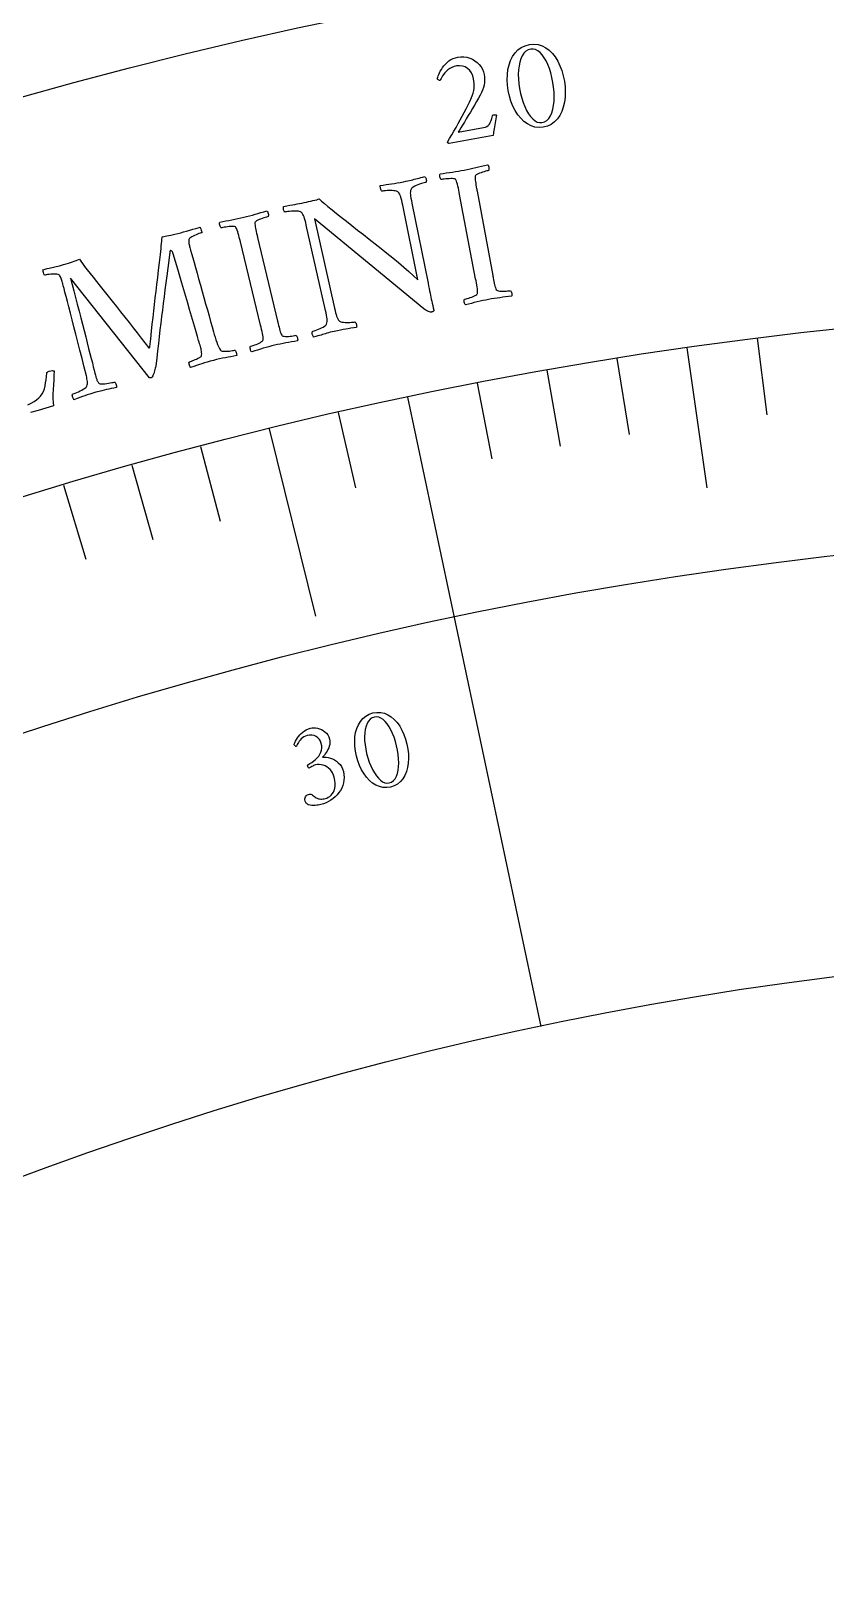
# Model space of a CAD drawing. Header units: millimetres. Extents: x -60 to 60, y -60 to 76.
# Drawn here: x -14.09 to -5.2, y 33.36 to 50.77 of the extents above; entities that cross this region are included whole.
import ezdxf

# ---------------------------------------------------------------- set-up
doc = ezdxf.new("R2010")
doc.units = ezdxf.units.MM
for name, color, linetype in [('ENGRAVE', 7, 'Continuous'), ('ENGRAVE_FINE', 8, 'Continuous'), ('TEXT', 5, 'Continuous')]:
    doc.layers.add(name, color=color, linetype=linetype)

msp = doc.modelspace()

# ---------------------------------------------------------------- linework, layer by layer
at = {"layer": 'ENGRAVE'}
for points in [[(-6.7529, 47.2196), (-6.5286, 45.6515)], [(-9.8807, 46.6654), (-8.3893, 39.6216)], [(-11.4297, 46.3104), (-10.9121, 44.2133)]]:
    msp.add_lwpolyline(points, dxfattribs=at)
for radius in [58.8, 58.8, 57.225, 54.3, 54.3, 51.99, 47.7, 47.7, 45.18, 40.5, 40.5]:
    msp.add_circle((0, 0), radius, dxfattribs=at)
at = {"layer": 'ENGRAVE_FINE'}
for points in [[(-5.9659, 47.3255), (-5.8578, 46.4682)], [(-7.538, 47.1006), (-7.4015, 46.2475)], [(-8.3212, 46.9686), (-8.1705, 46.1178)], [(-9.1022, 46.8235), (-8.9373, 45.9754)], [(-10.6566, 46.4944), (-10.4636, 45.6522)], [(-12.1997, 46.1135), (-11.9787, 45.2783)], [(-12.9664, 45.9038), (-12.7316, 45.0724)], [(-13.7297, 45.6813), (-13.481, 44.8539)]]:
    msp.add_lwpolyline(points, dxfattribs=at)
at = {"layer": 'TEXT'}
for points in [[(-8.5169, 50.6142), (-8.4669, 50.6185), (-8.4195, 50.6142), (-8.3749, 50.6013), (-8.333, 50.5798), (-8.2942, 50.551), (-8.2588, 50.5163), (-8.2269, 50.4756), (-8.1985, 50.4289), (-8.1739, 50.3777), (-8.1534, 50.3232), (-8.1371, 50.2655), (-8.1249, 50.2046), (-8.1173, 50.1429), (-8.1147, 50.083), (-8.117, 50.0248), (-8.1244, 49.9684), (-8.1367, 49.915), (-8.1539, 49.8662), (-8.176, 49.8218), (-8.203, 49.7818), (-8.2351, 49.7478), (-8.2721, 49.7211), (-8.3142, 49.7018), (-8.3613, 49.6898), (-8.4086, 49.6859), (-8.4539, 49.6905), (-8.4974, 49.7037), (-8.5389, 49.7253), (-8.5779, 49.7542), (-8.6137, 49.7888), (-8.6463, 49.8293), (-8.6757, 49.8756), (-8.7015, 49.9265), (-8.723, 49.9806), (-8.7402, 50.0381), (-8.7533, 50.0988), (-8.7617, 50.1604), (-8.765, 50.2203), (-8.7632, 50.2785), (-8.7564, 50.335), (-8.7444, 50.3885), (-8.7272, 50.4375), (-8.7048, 50.482), (-8.6772, 50.5219), (-8.6445, 50.556), (-8.6069, 50.5827), (-8.5643, 50.6021), (-8.5169, 50.6142)], [(-8.5006, 50.5625), (-8.5294, 50.5541), (-8.5549, 50.5392), (-8.5771, 50.5177), (-8.596, 50.4897), (-8.6116, 50.4563), (-8.6238, 50.4186), (-8.6327, 50.3767), (-8.6382, 50.3305), (-8.6404, 50.2812), (-8.6392, 50.2298), (-8.6346, 50.1763), (-8.6265, 50.1208), (-8.6156, 50.0664), (-8.6022, 50.0148), (-8.5863, 49.966), (-8.5678, 49.92), (-8.5474, 49.8779), (-8.5257, 49.8408), (-8.5027, 49.8088), (-8.4785, 49.7818), (-8.4534, 49.7609), (-8.428, 49.7473), (-8.4022, 49.7409), (-8.3761, 49.7417), (-8.3459, 49.7504), (-8.3196, 49.7659), (-8.2972, 49.788), (-8.2788, 49.8169), (-8.264, 49.8512), (-8.2527, 49.8899), (-8.2448, 49.933), (-8.2403, 49.9804), (-8.239, 50.0307), (-8.2407, 50.0826), (-8.2454, 50.1361), (-8.2531, 50.1912), (-8.2636, 50.2462), (-8.2765, 50.2978), (-8.2918, 50.3461), (-8.3095, 50.3911), (-8.3292, 50.432), (-8.3504, 50.4678), (-8.373, 50.4987), (-8.3972, 50.5246), (-8.4223, 50.5446), (-8.4479, 50.5575), (-8.474, 50.5635), (-8.5006, 50.5625)], [(-8.8837, 49.8246), (-8.8878, 49.8051), (-8.892, 49.7843), (-8.8961, 49.7624), (-8.9001, 49.7392), (-8.9041, 49.7158), (-8.9078, 49.6933), (-8.9113, 49.6717), (-8.9145, 49.651), (-8.9174, 49.6324), (-8.9197, 49.6172), (-8.9215, 49.6052), (-8.9228, 49.5966), (-9.4154, 49.5054), (-9.418, 49.5067), (-9.4207, 49.5084), (-9.4236, 49.5105), (-9.4267, 49.5131), (-9.4295, 49.5158), (-9.4317, 49.5184), (-9.4331, 49.5208), (-9.4339, 49.5231), (-9.4103, 49.5629), (-9.3864, 49.6034), (-9.3623, 49.6448), (-9.3379, 49.6869), (-9.3137, 49.7292), (-9.2901, 49.7713), (-9.2672, 49.813), (-9.245, 49.8543), (-9.2239, 49.8946), (-9.2045, 49.933), (-9.1868, 49.9696), (-9.1709, 50.0044), (-9.1565, 50.0393), (-9.1457, 50.0715), (-9.1385, 50.1009), (-9.1348, 50.1276), (-9.1338, 50.1531), (-9.1344, 50.1788), (-9.1367, 50.2048), (-9.1407, 50.2311), (-9.1499, 50.2658), (-9.1643, 50.2965), (-9.1837, 50.3232), (-9.2083, 50.346), (-9.2364, 50.3634), (-9.2664, 50.374), (-9.2984, 50.3778), (-9.3323, 50.3747), (-9.3599, 50.368), (-9.3852, 50.3584), (-9.408, 50.3461), (-9.4283, 50.331), (-9.4464, 50.3145), (-9.4623, 50.2978), (-9.4761, 50.2808), (-9.4877, 50.2638), (-9.4973, 50.2477), (-9.505, 50.234), (-9.5108, 50.2224), (-9.5148, 50.2131), (-9.5194, 50.2129), (-9.5243, 50.2138), (-9.5295, 50.2159), (-9.5351, 50.2192), (-9.5401, 50.2228), (-9.5439, 50.226), (-9.5463, 50.2288), (-9.5473, 50.2312), (-9.5456, 50.2396), (-9.5424, 50.2506), (-9.5377, 50.2642), (-9.5314, 50.2805), (-9.5235, 50.2985), (-9.5137, 50.3173), (-9.502, 50.3367), (-9.4884, 50.3569), (-9.473, 50.377), (-9.456, 50.396), (-9.4374, 50.414), (-9.4171, 50.4309), (-9.395, 50.446), (-9.371, 50.4583), (-9.345, 50.4678), (-9.317, 50.4745), (-9.2825, 50.4787), (-9.2488, 50.4782), (-9.2159, 50.4731), (-9.1837, 50.4633), (-9.1533, 50.4498), (-9.1254, 50.4332), (-9.1, 50.4136), (-9.0772, 50.391), (-9.0577, 50.366), (-9.0421, 50.3394), (-9.0306, 50.3111), (-9.0231, 50.2811), (-9.019, 50.2505), (-9.0179, 50.2203), (-9.0197, 50.1906), (-9.0244, 50.1613), (-9.0317, 50.1324), (-9.0411, 50.1041), (-9.0528, 50.0764), (-9.0666, 50.0492), (-9.0866, 50.0132), (-9.1078, 49.976), (-9.1301, 49.9375), (-9.1536, 49.8977), (-9.1773, 49.8579), (-9.2004, 49.8194), (-9.2228, 49.7821), (-9.2446, 49.746), (-9.2649, 49.7124), (-9.283, 49.6822), (-9.2989, 49.6556), (-9.3126, 49.6325), (-9.0292, 49.6848), (-9.0093, 49.6902), (-8.9919, 49.6986), (-8.977, 49.7101), (-8.9647, 49.7245), (-8.9542, 49.7423), (-8.9447, 49.7635), (-8.9364, 49.7883), (-8.9291, 49.8165), (-8.9277, 49.8207), (-8.9248, 49.8241), (-8.9204, 49.8266), (-8.9146, 49.8282), (-8.912, 49.8285), (-8.9086, 49.8285), (-8.9044, 49.8283), (-8.8994, 49.8279), (-8.8943, 49.8272), (-8.8901, 49.8265), (-8.8865, 49.8256), (-8.8837, 49.8246)], [(-9.2462, 49.2091), (-9.2129, 49.2156), (-9.1801, 49.2224), (-9.1479, 49.2295), (-9.1161, 49.2369), (-9.0843, 49.2445), (-9.0516, 49.252), (-9.0183, 49.2595), (-8.9841, 49.267), (-8.9792, 49.2624), (-8.9752, 49.2558), (-8.9722, 49.2473), (-8.9702, 49.2368), (-8.9693, 49.2261), (-8.9693, 49.2171), (-8.9704, 49.2095), (-8.9725, 49.2036), (-8.9809, 49.2018), (-8.992, 49.1991), (-9.006, 49.1955), (-9.0228, 49.1909), (-9.0406, 49.1856), (-9.0578, 49.1801), (-9.0744, 49.1742), (-9.0902, 49.1679), (-9.104, 49.1614), (-9.1141, 49.1547), (-9.1205, 49.1478), (-9.1234, 49.1407), (-9.1242, 49.128), (-9.124, 49.1136), (-9.1228, 49.0978), (-9.1205, 49.0803), (-9.1176, 49.0617), (-9.1144, 49.0422), (-9.1108, 49.022), (-9.107, 49.0009), (-9.1063, 48.9975), (-9.1057, 48.9941), (-9.1051, 48.9907), (-9.1044, 48.9873), (-9.1038, 48.9839), (-9.1032, 48.9805), (-9.1025, 48.9771), (-9.1019, 48.9737), (-8.9264, 48.0294), (-8.9258, 48.026), (-8.9252, 48.0226), (-8.9245, 48.0192), (-8.9239, 48.0158), (-8.9233, 48.0124), (-8.9226, 48.009), (-8.922, 48.0056), (-8.9214, 48.0022), (-8.9174, 47.9812), (-8.9135, 47.9612), (-8.9096, 47.9423), (-8.9057, 47.9243), (-8.9017, 47.9077), (-8.8972, 47.8928), (-8.8924, 47.8796), (-8.8871, 47.868), (-8.8822, 47.8632), (-8.8739, 47.8594), (-8.8623, 47.8564), (-8.8474, 47.8543), (-8.8306, 47.8531), (-8.8134, 47.8527), (-8.7957, 47.8531), (-8.7776, 47.8543), (-8.7608, 47.8558), (-8.7468, 47.8573), (-8.7357, 47.8587), (-8.7275, 47.8599), (-8.7235, 47.8551), (-8.7199, 47.8484), (-8.7167, 47.84), (-8.7139, 47.8296), (-8.712, 47.8192), (-8.7118, 47.8101), (-8.7131, 47.8026), (-8.716, 47.7965), (-8.7497, 47.7926), (-8.7827, 47.7887), (-8.815, 47.7847), (-8.8465, 47.7807), (-8.8779, 47.7764), (-8.9096, 47.7716), (-8.9416, 47.7663), (-8.974, 47.7604), (-9.0055, 47.7543), (-9.0372, 47.7476), (-9.0691, 47.7405), (-9.1012, 47.7328), (-9.1335, 47.7248), (-9.1661, 47.7166), (-9.1989, 47.7082), (-9.232, 47.6995), (-9.2368, 47.7041), (-9.2408, 47.7107), (-9.2438, 47.7192), (-9.2459, 47.7296), (-9.247, 47.7403), (-9.2471, 47.7494), (-9.2462, 47.7569), (-9.2442, 47.7628), (-9.2361, 47.7646), (-9.2253, 47.7674), (-9.2118, 47.7711), (-9.1955, 47.7757), (-9.1781, 47.7812), (-9.1613, 47.7873), (-9.1451, 47.794), (-9.1294, 47.8013), (-9.1159, 47.8087), (-9.1062, 47.8157), (-9.1004, 47.8222), (-9.0984, 47.8283), (-9.0972, 47.8436), (-9.0973, 47.8608), (-9.0988, 47.8797), (-9.1017, 47.9004), (-9.1053, 47.9224), (-9.1093, 47.9452), (-9.1136, 47.9689), (-9.1182, 47.9934), (-9.2974, 48.9369), (-9.3022, 48.9615), (-9.3069, 48.9853), (-9.3117, 49.0083), (-9.3164, 49.0306), (-9.3215, 49.0514), (-9.3272, 49.0699), (-9.3335, 49.0861), (-9.3403, 49.0999), (-9.3447, 49.1057), (-9.3527, 49.1099), (-9.3645, 49.1125), (-9.38, 49.1135), (-9.3975, 49.1134), (-9.4155, 49.1128), (-9.4337, 49.1118), (-9.4523, 49.1102), (-9.4696, 49.1084), (-9.484, 49.1067), (-9.4953, 49.1052), (-9.5037, 49.1038), (-9.5079, 49.1085), (-9.5116, 49.1151), (-9.515, 49.1236), (-9.5179, 49.1338), (-9.5199, 49.1443), (-9.5202, 49.1533), (-9.5189, 49.1609), (-9.516, 49.1671), (-9.4813, 49.1725), (-9.4468, 49.1778), (-9.4125, 49.1828), (-9.3786, 49.1876), (-9.3449, 49.1925), (-9.3116, 49.1977), (-9.2787, 49.2032), (-9.2462, 49.2091)], [(-11.0377, 48.8456), (-11.0125, 48.8513), (-10.9877, 48.8569), (-10.9632, 48.8624), (-10.9389, 48.8678), (-10.9164, 48.873), (-10.8972, 48.8777), (-10.8811, 48.8821), (-10.8683, 48.8859), (-10.8421, 48.8618), (-10.8096, 48.8335), (-10.7709, 48.8009), (-10.7258, 48.7641), (-10.6757, 48.7239), (-10.6219, 48.6811), (-10.5642, 48.6357), (-10.5028, 48.5876), (-10.4391, 48.5378), (-10.3745, 48.4871), (-10.3088, 48.4355), (-10.2423, 48.3831), (-10.1758, 48.3303), (-10.1104, 48.2776), (-10.046, 48.2251), (-9.9828, 48.1727), (-9.9221, 48.1215), (-9.8655, 48.0726), (-9.8129, 48.0258), (-9.7645, 47.9812), (-9.9345, 48.8163), (-9.9403, 48.8441), (-9.9457, 48.8687), (-9.9508, 48.8901), (-9.9556, 48.9084), (-9.9611, 48.9244), (-9.9685, 48.9392), (-9.9777, 48.9528), (-9.9887, 48.9651), (-9.995, 48.9696), (-10.0047, 48.9733), (-10.0179, 48.9761), (-10.0345, 48.9781), (-10.053, 48.9793), (-10.0717, 48.9798), (-10.0908, 48.9797), (-10.1102, 48.9789), (-10.1285, 48.9777), (-10.1442, 48.9763), (-10.1573, 48.9747), (-10.1678, 48.9729), (-10.173, 48.9784), (-10.1773, 48.9854), (-10.1805, 48.9939), (-10.1826, 49.0039), (-10.184, 49.014), (-10.185, 49.0226), (-10.1855, 49.0296), (-10.1855, 49.0351), (-10.1523, 49.0407), (-10.1202, 49.046), (-10.089, 49.0509), (-10.0587, 49.0554), (-10.0281, 49.0601), (-9.9957, 49.0656), (-9.9615, 49.0719), (-9.9255, 49.079), (-9.9002, 49.0842), (-9.8774, 49.089), (-9.8571, 49.0934), (-9.8392, 49.0975), (-9.8225, 49.1015), (-9.8055, 49.1058), (-9.7882, 49.1101), (-9.7707, 49.1147), (-9.7521, 49.1196), (-9.7316, 49.1248), (-9.7093, 49.1304), (-9.685, 49.1364), (-9.6819, 49.1317), (-9.6788, 49.1259), (-9.6757, 49.1189), (-9.6728, 49.1106), (-9.6705, 49.1017), (-9.6698, 49.0925), (-9.6704, 49.0829), (-9.6726, 49.0731), (-9.6811, 49.0712), (-9.6928, 49.068), (-9.7077, 49.0635), (-9.7258, 49.0579), (-9.7453, 49.0513), (-9.7641, 49.0441), (-9.7824, 49.0363), (-9.8001, 49.0278), (-9.8157, 49.0192), (-9.8278, 49.0108), (-9.8364, 49.0027), (-9.8414, 48.9949), (-9.846, 48.9806), (-9.8487, 48.9658), (-9.8495, 48.9505), (-9.8485, 48.9348), (-9.8459, 48.9168), (-9.8422, 48.8949), (-9.8375, 48.8691), (-9.8317, 48.8395), (-9.6512, 47.9431), (-9.6451, 47.9124), (-9.6393, 47.8838), (-9.6339, 47.8571), (-9.629, 47.8324), (-9.6242, 47.8089), (-9.6193, 47.7859), (-9.6144, 47.7633), (-9.6094, 47.7412), (-9.6042, 47.7184), (-9.5984, 47.6938), (-9.5922, 47.6674), (-9.5854, 47.6391), (-9.5862, 47.6347), (-9.5884, 47.6309), (-9.5918, 47.6277), (-9.5965, 47.6251), (-9.6015, 47.6231), (-9.6057, 47.6215), (-9.6091, 47.6204), (-9.6117, 47.6197), (-9.6171, 47.6194), (-9.6243, 47.6201), (-9.6334, 47.622), (-9.6442, 47.6249), (-9.6564, 47.6295), (-9.6695, 47.6362), (-9.6835, 47.6451), (-9.6984, 47.6562), (-10.9216, 48.6616), (-10.6977, 47.6638), (-10.6913, 47.6363), (-10.6852, 47.612), (-10.6794, 47.5911), (-10.6739, 47.5736), (-10.6679, 47.5582), (-10.6605, 47.5438), (-10.6517, 47.5305), (-10.6415, 47.5183), (-10.6353, 47.5138), (-10.626, 47.5102), (-10.6134, 47.5075), (-10.5977, 47.5056), (-10.5802, 47.5045), (-10.5622, 47.5038), (-10.5437, 47.5037), (-10.5248, 47.5042), (-10.5069, 47.505), (-10.4915, 47.5062), (-10.4788, 47.5077), (-10.4686, 47.5095), (-10.4633, 47.5042), (-10.4589, 47.4975), (-10.4554, 47.4894), (-10.4527, 47.48), (-10.4509, 47.4703), (-10.4499, 47.4617), (-10.4497, 47.4541), (-10.4502, 47.4475), (-10.4825, 47.4427), (-10.5136, 47.4379), (-10.5435, 47.4333), (-10.5723, 47.4287), (-10.6015, 47.4237), (-10.6325, 47.4179), (-10.6654, 47.4112), (-10.7001, 47.4036), (-10.7237, 47.3981), (-10.7453, 47.3928), (-10.7651, 47.3875), (-10.7831, 47.3824), (-10.7999, 47.3774), (-10.8165, 47.3724), (-10.8328, 47.3675), (-10.8488, 47.3627), (-10.8659, 47.3576), (-10.8853, 47.3519), (-10.9071, 47.3457), (-10.9312, 47.339), (-10.9345, 47.3436), (-10.9377, 47.3493), (-10.9409, 47.3563), (-10.9441, 47.3644), (-10.9466, 47.3733), (-10.9477, 47.3825), (-10.9474, 47.392), (-10.9457, 47.4018), (-10.9376, 47.4041), (-10.9266, 47.4077), (-10.9126, 47.4128), (-10.8958, 47.4192), (-10.8776, 47.4267), (-10.8597, 47.4346), (-10.8421, 47.4431), (-10.8247, 47.4521), (-10.8094, 47.4611), (-10.798, 47.4697), (-10.7904, 47.4778), (-10.7866, 47.4855), (-10.7825, 47.4998), (-10.78, 47.5145), (-10.7792, 47.5295), (-10.7801, 47.5449), (-10.7826, 47.5624), (-10.7863, 47.5839), (-10.7914, 47.6094), (-10.7979, 47.6388), (-11.0138, 48.5913), (-11.0207, 48.6207), (-11.0271, 48.6461), (-11.0331, 48.6675), (-11.0386, 48.6848), (-11.0446, 48.6996), (-11.0519, 48.7131), (-11.0607, 48.7254), (-11.0708, 48.7366), (-11.0776, 48.7419), (-11.0883, 48.7459), (-11.1027, 48.7486), (-11.1208, 48.75), (-11.1409, 48.7503), (-11.1609, 48.75), (-11.1809, 48.7489), (-11.2009, 48.747), (-11.2192, 48.7449), (-11.2343, 48.7429), (-11.2461, 48.741), (-11.2546, 48.7394), (-11.2605, 48.7474), (-11.265, 48.7559), (-11.2681, 48.7646), (-11.2698, 48.7737), (-11.2704, 48.7824), (-11.2705, 48.79), (-11.2701, 48.7966), (-11.2691, 48.8022), (-11.2317, 48.8096), (-11.198, 48.8159), (-11.168, 48.8212), (-11.1417, 48.8255), (-11.1168, 48.8297), (-11.0912, 48.8344), (-11.0648, 48.8397), (-11.0377, 48.8456)], [(-11.7143, 48.6807), (-11.6814, 48.6888), (-11.649, 48.6972), (-11.6171, 48.7059), (-11.5858, 48.715), (-11.5544, 48.7241), (-11.5221, 48.7333), (-11.4892, 48.7425), (-11.4555, 48.7517), (-11.4503, 48.7473), (-11.446, 48.7409), (-11.4426, 48.7325), (-11.4401, 48.7222), (-11.4386, 48.7116), (-11.4382, 48.7025), (-11.4389, 48.695), (-11.4407, 48.6889), (-11.449, 48.6867), (-11.46, 48.6835), (-11.4737, 48.6791), (-11.4902, 48.6737), (-11.5078, 48.6675), (-11.5247, 48.6611), (-11.5409, 48.6544), (-11.5564, 48.6474), (-11.5698, 48.6402), (-11.5796, 48.633), (-11.5857, 48.6258), (-11.5882, 48.6185), (-11.5884, 48.6057), (-11.5875, 48.5914), (-11.5855, 48.5756), (-11.5823, 48.5583), (-11.5784, 48.5399), (-11.5742, 48.5206), (-11.5696, 48.5005), (-11.5647, 48.4797), (-11.5639, 48.4763), (-11.5631, 48.4729), (-11.5623, 48.4696), (-11.5615, 48.4662), (-11.5607, 48.4629), (-11.5599, 48.4595), (-11.5591, 48.4561), (-11.5583, 48.4528), (-11.3355, 47.5185), (-11.3347, 47.5152), (-11.3339, 47.5118), (-11.3331, 47.5085), (-11.3323, 47.5051), (-11.3315, 47.5017), (-11.3307, 47.4984), (-11.3299, 47.495), (-11.3291, 47.4917), (-11.324, 47.4709), (-11.3191, 47.4511), (-11.3143, 47.4324), (-11.3095, 47.4146), (-11.3046, 47.3983), (-11.2995, 47.3836), (-11.2939, 47.3706), (-11.2881, 47.3594), (-11.2829, 47.3548), (-11.2744, 47.3514), (-11.2627, 47.349), (-11.2477, 47.3477), (-11.2309, 47.3473), (-11.2136, 47.3478), (-11.196, 47.349), (-11.178, 47.3511), (-11.1613, 47.3535), (-11.1474, 47.3557), (-11.1364, 47.3576), (-11.1283, 47.3593), (-11.124, 47.3547), (-11.1201, 47.3482), (-11.1165, 47.3399), (-11.1131, 47.3297), (-11.1108, 47.3194), (-11.11, 47.3104), (-11.111, 47.3027), (-11.1135, 47.2965), (-11.147, 47.2909), (-11.1798, 47.2853), (-11.2118, 47.2798), (-11.2431, 47.2742), (-11.2742, 47.2683), (-11.3057, 47.2619), (-11.3374, 47.255), (-11.3694, 47.2475), (-11.4006, 47.2398), (-11.4319, 47.2315), (-11.4634, 47.2228), (-11.4951, 47.2135), (-11.527, 47.2039), (-11.5591, 47.1941), (-11.5914, 47.184), (-11.624, 47.1737), (-11.6291, 47.178), (-11.6334, 47.1844), (-11.6369, 47.1927), (-11.6395, 47.2031), (-11.6411, 47.2136), (-11.6417, 47.2227), (-11.6411, 47.2302), (-11.6394, 47.2363), (-11.6314, 47.2385), (-11.6208, 47.2418), (-11.6074, 47.2462), (-11.5914, 47.2516), (-11.5744, 47.258), (-11.5579, 47.2649), (-11.542, 47.2724), (-11.5267, 47.2805), (-11.5136, 47.2886), (-11.5043, 47.296), (-11.4988, 47.3029), (-11.4971, 47.309), (-11.4967, 47.3244), (-11.4977, 47.3415), (-11.5001, 47.3603), (-11.504, 47.3809), (-11.5088, 47.4027), (-11.5139, 47.4253), (-11.5194, 47.4487), (-11.5252, 47.4729), (-11.7517, 48.4062), (-11.7577, 48.4305), (-11.7636, 48.454), (-11.7696, 48.4768), (-11.7754, 48.4988), (-11.7815, 48.5193), (-11.7881, 48.5375), (-11.7952, 48.5534), (-11.8028, 48.5668), (-11.8074, 48.5724), (-11.8157, 48.5762), (-11.8276, 48.5782), (-11.8431, 48.5784), (-11.8606, 48.5774), (-11.8785, 48.576), (-11.8967, 48.574), (-11.9152, 48.5714), (-11.9324, 48.5688), (-11.9466, 48.5664), (-11.9579, 48.5643), (-11.9662, 48.5624), (-11.9706, 48.567), (-11.9747, 48.5734), (-11.9784, 48.5817), (-11.9819, 48.5918), (-11.9844, 48.6021), (-11.9852, 48.6111), (-11.9842, 48.6188), (-11.9816, 48.625), (-11.9472, 48.6323), (-11.913, 48.6392), (-11.8791, 48.646), (-11.8454, 48.6525), (-11.8121, 48.659), (-11.7791, 48.6659), (-11.7465, 48.6731), (-11.7143, 48.6807)], [(-13.7301, 48.151), (-13.7027, 48.159), (-13.6771, 48.1669), (-13.6534, 48.1748), (-13.6314, 48.1826), (-13.6108, 48.1901), (-13.591, 48.1973), (-13.572, 48.2041), (-13.5537, 48.2105), (-13.5387, 48.1888), (-13.5191, 48.1622), (-13.4949, 48.1306), (-13.4661, 48.0939), (-13.4337, 48.053), (-13.3984, 48.0085), (-13.3604, 47.9605), (-13.3197, 47.9088), (-13.2768, 47.8546), (-13.2326, 47.7988), (-13.1869, 47.7415), (-13.1398, 47.6826), (-13.0922, 47.6229), (-13.045, 47.5632), (-12.9982, 47.5036), (-12.9518, 47.444), (-12.9065, 47.3854), (-12.863, 47.3288), (-12.8214, 47.2743), (-12.7815, 47.2217), (-12.7796, 47.2202), (-12.7773, 47.2193), (-12.7746, 47.2191), (-12.7715, 47.2197), (-12.7686, 47.2211), (-12.7665, 47.2234), (-12.7653, 47.2267), (-12.765, 47.231), (-12.7553, 47.3197), (-12.746, 47.404), (-12.7373, 47.4838), (-12.729, 47.5591), (-12.721, 47.6322), (-12.7126, 47.7053), (-12.7041, 47.7785), (-12.6954, 47.8517), (-12.6863, 47.9268), (-12.6768, 48.0058), (-12.6669, 48.0886), (-12.6565, 48.1752), (-12.6531, 48.2041), (-12.6496, 48.2342), (-12.6461, 48.2654), (-12.6427, 48.2979), (-12.6394, 48.3298), (-12.6364, 48.3596), (-12.6337, 48.3873), (-12.6314, 48.4127), (-12.6295, 48.434), (-12.6282, 48.4493), (-12.6274, 48.4584), (-12.6271, 48.4614), (-12.5753, 48.4718), (-12.5284, 48.4817), (-12.4867, 48.4911), (-12.45, 48.5001), (-12.4195, 48.5081), (-12.3872, 48.5168), (-12.3531, 48.5262), (-12.3172, 48.5364), (-12.2825, 48.5464), (-12.2519, 48.5553), (-12.2254, 48.5631), (-12.2031, 48.5699), (-12.201, 48.5665), (-12.1982, 48.5599), (-12.1945, 48.5503), (-12.1901, 48.5376), (-12.1859, 48.5251), (-12.183, 48.5162), (-12.1812, 48.5109), (-12.1806, 48.5091), (-12.1897, 48.5065), (-12.2011, 48.5028), (-12.2148, 48.4978), (-12.2307, 48.4917), (-12.2475, 48.4848), (-12.2638, 48.4774), (-12.2794, 48.4696), (-12.2945, 48.4613), (-12.3077, 48.4531), (-12.3177, 48.4453), (-12.3245, 48.4381), (-12.3281, 48.4314), (-12.3291, 48.4223), (-12.3292, 48.4121), (-12.3285, 48.401), (-12.327, 48.3889), (-12.3249, 48.3767), (-12.3227, 48.3651), (-12.3204, 48.3541), (-12.3179, 48.3437), (-12.3087, 48.3125), (-12.2977, 48.274), (-12.2848, 48.2282), (-12.2701, 48.1752), (-12.254, 48.1169), (-12.2368, 48.0551), (-12.2186, 47.9898), (-12.1994, 47.9211), (-12.1797, 47.8509), (-12.1602, 47.7811), (-12.1407, 47.7117), (-12.1214, 47.6427), (-12.1027, 47.5759), (-12.0851, 47.5129), (-12.0686, 47.4538), (-12.0533, 47.3986), (-12.0443, 47.3681), (-12.0351, 47.3385), (-12.0259, 47.3098), (-12.0166, 47.282), (-12.0069, 47.2559), (-11.9963, 47.2325), (-11.985, 47.2116), (-11.9728, 47.1933), (-11.966, 47.1872), (-11.956, 47.183), (-11.943, 47.1806), (-11.927, 47.1799), (-11.9094, 47.1805), (-11.8917, 47.1817), (-11.8741, 47.1835), (-11.8565, 47.1858), (-11.8406, 47.1883), (-11.8279, 47.1903), (-11.8185, 47.192), (-11.8125, 47.1933), (-11.8066, 47.1861), (-11.8018, 47.1779), (-11.7981, 47.1686), (-11.7955, 47.1584), (-11.7937, 47.1487), (-11.7926, 47.141), (-11.7922, 47.1354), (-11.7924, 47.1319), (-11.8248, 47.126), (-11.8568, 47.1201), (-11.8883, 47.1142), (-11.9194, 47.1082), (-11.9509, 47.1018), (-11.9834, 47.0946), (-12.0171, 47.0867), (-12.0519, 47.078), (-12.0882, 47.0685), (-12.1219, 47.0592), (-12.153, 47.05), (-12.1815, 47.0411), (-12.2099, 47.0319), (-12.2408, 47.0219), (-12.2741, 47.011), (-12.3098, 46.9994), (-12.3118, 47.0024), (-12.3144, 47.0077), (-12.3175, 47.0152), (-12.3213, 47.0249), (-12.3246, 47.0354), (-12.3265, 47.045), (-12.3271, 47.0538), (-12.3262, 47.0617), (-12.3186, 47.0639), (-12.3093, 47.0671), (-12.2981, 47.0711), (-12.285, 47.0761), (-12.2711, 47.0816), (-12.2573, 47.0875), (-12.2435, 47.0936), (-12.2298, 47.1), (-12.2172, 47.1063), (-12.2065, 47.1123), (-12.1977, 47.1179), (-12.191, 47.1231), (-12.1871, 47.1293), (-12.1849, 47.1384), (-12.1842, 47.1503), (-12.1853, 47.165), (-12.1872, 47.1806), (-12.1894, 47.1949), (-12.1919, 47.2079), (-12.1946, 47.2197), (-12.1982, 47.2328), (-12.2025, 47.2477), (-12.2075, 47.2643), (-12.2133, 47.2827), (-12.2191, 47.301), (-12.2241, 47.3177), (-12.2284, 47.3325), (-12.2319, 47.3457), (-12.2544, 47.4235), (-12.2765, 47.4998), (-12.2982, 47.5745), (-12.3195, 47.6478), (-12.3407, 47.7206), (-12.3622, 47.7943), (-12.3839, 47.8689), (-12.4058, 47.9442), (-12.4283, 48.0214), (-12.4519, 48.1015), (-12.4765, 48.1844), (-12.5022, 48.2702), (-12.5036, 48.2742), (-12.5058, 48.2794), (-12.509, 48.2858), (-12.5131, 48.2935), (-12.5178, 48.3006), (-12.5228, 48.3053), (-12.5281, 48.3075), (-12.5336, 48.3073), (-12.5358, 48.3057), (-12.5377, 48.302), (-12.5394, 48.2964), (-12.5409, 48.2887), (-12.5529, 48.198), (-12.5644, 48.1106), (-12.5752, 48.0267), (-12.5855, 47.9462), (-12.5954, 47.868), (-12.6052, 47.7913), (-12.6147, 47.7159), (-12.6241, 47.6418), (-12.6334, 47.5682), (-12.6426, 47.4939), (-12.6517, 47.4191), (-12.6607, 47.3437), (-12.6697, 47.2665), (-12.6789, 47.1865), (-12.6883, 47.1035), (-12.6979, 47.0177), (-12.6993, 47.0114), (-12.7014, 47.0024), (-12.7044, 46.9909), (-12.7081, 46.9768), (-12.7124, 46.9615), (-12.7168, 46.9467), (-12.7216, 46.9322), (-12.7265, 46.9181), (-12.7318, 46.9055), (-12.7373, 46.8957), (-12.7432, 46.8887), (-12.7494, 46.8844), (-12.7518, 46.883), (-12.7553, 46.8822), (-12.7598, 46.882), (-12.7654, 46.8825), (-12.7667, 46.8831), (-12.768, 46.8835), (-12.7693, 46.8836), (-12.7704, 46.8835), (-13.653, 48.0005), (-13.634, 47.9287), (-13.6149, 47.8557), (-13.5957, 47.7815), (-13.5766, 47.7062), (-13.5575, 47.6308), (-13.5385, 47.5565), (-13.5198, 47.4835), (-13.5012, 47.4115), (-13.4831, 47.3419), (-13.4661, 47.2757), (-13.45, 47.213), (-13.4349, 47.1538), (-13.4211, 47.0991), (-13.4086, 47.0499), (-13.3976, 47.0063), (-13.3881, 46.9684), (-13.3802, 46.9371), (-13.3743, 46.9139), (-13.3704, 46.8986), (-13.3685, 46.8913), (-13.3661, 46.8834), (-13.3633, 46.8751), (-13.3601, 46.8665), (-13.3565, 46.8576), (-13.3527, 46.8489), (-13.3488, 46.8409), (-13.3448, 46.8338), (-13.3408, 46.8274), (-13.3334, 46.8215), (-13.3222, 46.8177), (-13.3074, 46.8158), (-13.2887, 46.8158), (-13.2683, 46.8172), (-13.2478, 46.8193), (-13.2275, 46.8222), (-13.2072, 46.8257), (-13.1889, 46.8293), (-13.1746, 46.8322), (-13.1642, 46.8345), (-13.1578, 46.836), (-13.1526, 46.8317), (-13.1482, 46.825), (-13.1446, 46.816), (-13.1419, 46.8046), (-13.1399, 46.7934), (-13.1386, 46.7846), (-13.1381, 46.7783), (-13.1382, 46.7746), (-13.1696, 46.7681), (-13.1987, 46.762), (-13.2256, 46.7564), (-13.2502, 46.7513), (-13.2752, 46.7458), (-13.3031, 46.739), (-13.3339, 46.7309), (-13.3676, 46.7215), (-13.4033, 46.711), (-13.4359, 46.701), (-13.4654, 46.6914), (-13.4917, 46.6822), (-13.5179, 46.6728), (-13.5471, 46.6623), (-13.5793, 46.6507), (-13.6144, 46.6382), (-13.6165, 46.6412), (-13.6192, 46.6464), (-13.6225, 46.6538), (-13.6265, 46.6634), (-13.6302, 46.6738), (-13.6324, 46.6833), (-13.6331, 46.6921), (-13.6325, 46.7001), (-13.6244, 46.7027), (-13.6133, 46.7069), (-13.5993, 46.7125), (-13.5822, 46.7195), (-13.5638, 46.7276), (-13.5457, 46.7361), (-13.5278, 46.7452), (-13.5103, 46.7548), (-13.4948, 46.7643), (-13.4829, 46.7734), (-13.4749, 46.7821), (-13.4705, 46.7902), (-13.4668, 46.8035), (-13.4645, 46.8168), (-13.4637, 46.8301), (-13.4644, 46.8435), (-13.4662, 46.8574), (-13.4686, 46.8725), (-13.4716, 46.8888), (-13.4753, 46.9063), (-13.4998, 47.0036), (-13.5238, 47.099), (-13.5474, 47.1924), (-13.5706, 47.2839), (-13.593, 47.372), (-13.6144, 47.4555), (-13.6347, 47.5344), (-13.6541, 47.6086), (-13.672, 47.6771), (-13.6881, 47.739), (-13.7025, 47.7942), (-13.7151, 47.8426), (-13.7256, 47.8831), (-13.7338, 47.9143), (-13.7396, 47.936), (-13.743, 47.9485), (-13.7465, 47.9605), (-13.7501, 47.9722), (-13.7537, 47.9836), (-13.7575, 47.9946), (-13.7615, 48.0052), (-13.766, 48.0149), (-13.7711, 48.024), (-13.7768, 48.0322), (-13.7826, 48.0375), (-13.7919, 48.0414), (-13.8046, 48.0438), (-13.8207, 48.0448), (-13.8386, 48.0447), (-13.8565, 48.044), (-13.8746, 48.0427), (-13.8929, 48.0407), (-13.9097, 48.0385), (-13.9237, 48.0363), (-13.9348, 48.0342), (-13.943, 48.0322), (-13.9445, 48.0338), (-13.9469, 48.0392), (-13.95, 48.0484), (-13.9539, 48.0614), (-13.9576, 48.0746), (-13.96, 48.0845), (-13.9612, 48.091), (-13.961, 48.0941), (-13.9359, 48.1002), (-13.9135, 48.1055), (-13.8935, 48.1101), (-13.8761, 48.1139), (-13.86, 48.1174), (-13.8439, 48.1211), (-13.8278, 48.1249), (-13.8118, 48.1288), (-13.7947, 48.1332), (-13.7754, 48.1383), (-13.7538, 48.1443), (-13.7301, 48.151)], [(-10.2686, 43.1306), (-10.2235, 43.1376), (-10.1803, 43.1366), (-10.139, 43.1276), (-10.0996, 43.1106), (-10.0627, 43.0869), (-10.0285, 43.0575), (-9.9971, 43.0225), (-9.9684, 42.9819), (-9.943, 42.9369), (-9.9211, 42.8888), (-9.9028, 42.8374), (-9.8881, 42.7829), (-9.8774, 42.7274), (-9.8714, 42.6732), (-9.87, 42.6203), (-9.8733, 42.5687), (-9.8812, 42.5196), (-9.8938, 42.4742), (-9.9112, 42.4326), (-9.9333, 42.3947), (-9.9603, 42.3619), (-9.9922, 42.3354), (-10.0292, 42.3153), (-10.0713, 42.3016), (-10.1139, 42.2952), (-10.1553, 42.2966), (-10.1954, 42.3059), (-10.2344, 42.323), (-10.2715, 42.3468), (-10.3061, 42.376), (-10.3382, 42.4108), (-10.3677, 42.451), (-10.3942, 42.4955), (-10.417, 42.5434), (-10.4362, 42.5944), (-10.4517, 42.6487), (-10.4631, 42.704), (-10.4698, 42.7581), (-10.4717, 42.8111), (-10.469, 42.8628), (-10.4614, 42.912), (-10.4488, 42.9575), (-10.4312, 42.9992), (-10.4085, 43.0371), (-10.3809, 43.07), (-10.3484, 43.0965), (-10.311, 43.1167), (-10.2686, 43.1306)], [(-10.2507, 43.0847), (-10.2763, 43.0753), (-10.2986, 43.0602), (-10.3174, 43.0394), (-10.3329, 43.0128), (-10.3449, 42.9816), (-10.3537, 42.9467), (-10.3593, 42.9081), (-10.3615, 42.8659), (-10.3605, 42.821), (-10.3562, 42.7745), (-10.3487, 42.7263), (-10.3381, 42.6764), (-10.3249, 42.6277), (-10.3095, 42.5817), (-10.2921, 42.5384), (-10.2725, 42.4978), (-10.2514, 42.4609), (-10.2295, 42.4286), (-10.2067, 42.4009), (-10.1831, 42.3779), (-10.1591, 42.3605), (-10.1352, 42.3497), (-10.1115, 42.3454), (-10.0878, 42.3478), (-10.0609, 42.3575), (-10.038, 42.3732), (-10.0191, 42.3946), (-10.0042, 42.4219), (-9.9929, 42.454), (-9.9849, 42.4898), (-9.9803, 42.5293), (-9.9791, 42.5725), (-9.981, 42.6183), (-9.9857, 42.6653), (-9.9932, 42.7135), (-10.0035, 42.763), (-10.0164, 42.8122), (-10.0312, 42.8583), (-10.0481, 42.9012), (-10.0669, 42.9409), (-10.0872, 42.9767), (-10.1086, 43.008), (-10.1311, 43.0346), (-10.1546, 43.0567), (-10.1786, 43.0732), (-10.2026, 43.0834), (-10.2266, 43.0873), (-10.2507, 43.0847)], [(-10.9663, 42.9599), (-10.949, 42.9631), (-10.9302, 42.964), (-10.9099, 42.9628), (-10.8883, 42.9595), (-10.8663, 42.9537), (-10.8453, 42.9454), (-10.825, 42.9345), (-10.8057, 42.9209), (-10.7883, 42.9047), (-10.774, 42.8856), (-10.7628, 42.8636), (-10.7547, 42.8388), (-10.7509, 42.8185), (-10.75, 42.7984), (-10.7518, 42.7785), (-10.7564, 42.7587), (-10.763, 42.7395), (-10.7709, 42.7212), (-10.78, 42.7038), (-10.7904, 42.6873), (-10.8013, 42.6719), (-10.8117, 42.6581), (-10.8217, 42.6458), (-10.8313, 42.635), (-10.8115, 42.6359), (-10.7905, 42.6345), (-10.7681, 42.6308), (-10.7445, 42.6248), (-10.7207, 42.6163), (-10.6979, 42.6049), (-10.6761, 42.5908), (-10.6552, 42.5739), (-10.6364, 42.5539), (-10.6208, 42.5306), (-10.6082, 42.5041), (-10.5988, 42.4742), (-10.5926, 42.4416), (-10.5902, 42.4098), (-10.5918, 42.3786), (-10.5973, 42.3481), (-10.6062, 42.3187), (-10.6177, 42.2907), (-10.6321, 42.264), (-10.6492, 42.2387), (-10.6687, 42.2151), (-10.6901, 42.1933), (-10.7134, 42.1733), (-10.7387, 42.1553), (-10.7653, 42.1393), (-10.793, 42.1257), (-10.8215, 42.1144), (-10.8511, 42.1055), (-10.8643, 42.1025), (-10.8794, 42.1001), (-10.8962, 42.0981), (-10.9149, 42.0967), (-10.9341, 42.0961), (-10.9527, 42.0968), (-10.9706, 42.0989), (-10.988, 42.1022), (-10.9916, 42.104), (-10.9962, 42.107), (-11.0018, 42.1111), (-11.0084, 42.1164), (-11.0149, 42.1225), (-11.0201, 42.1291), (-11.0241, 42.1362), (-11.0268, 42.1438), (-11.0292, 42.1572), (-11.0292, 42.1698), (-11.0268, 42.1816), (-11.0221, 42.1927), (-11.0156, 42.2023), (-11.0079, 42.21), (-10.9992, 42.2157), (-10.9893, 42.2194), (-10.9766, 42.2214), (-10.9646, 42.2204), (-10.9533, 42.2166), (-10.9428, 42.2098), (-10.9327, 42.2019), (-10.9226, 42.1946), (-10.9127, 42.1878), (-10.9028, 42.1817), (-10.891, 42.1757), (-10.8786, 42.1713), (-10.8658, 42.1685), (-10.8524, 42.1674), (-10.8389, 42.1675), (-10.8257, 42.1685), (-10.8128, 42.1703), (-10.8003, 42.1731), (-10.7835, 42.1786), (-10.7673, 42.1866), (-10.7517, 42.1969), (-10.7365, 42.2096), (-10.7227, 42.2249), (-10.711, 42.243), (-10.7016, 42.2638), (-10.6943, 42.2874), (-10.69, 42.3139), (-10.6895, 42.3433), (-10.693, 42.3757), (-10.7003, 42.411), (-10.7082, 42.4361), (-10.7187, 42.4589), (-10.7318, 42.4794), (-10.7474, 42.4976), (-10.7649, 42.5134), (-10.7837, 42.5267), (-10.8036, 42.5375), (-10.8248, 42.5458), (-10.8465, 42.5512), (-10.868, 42.5536), (-10.8894, 42.5529), (-10.9106, 42.549), (-10.921, 42.5459), (-10.9314, 42.5419), (-10.9416, 42.5371), (-10.9517, 42.5315), (-10.9612, 42.5258), (-10.9695, 42.5209), (-10.9768, 42.5169), (-10.9829, 42.5136), (-10.9878, 42.5182), (-10.9918, 42.5236), (-10.995, 42.5296), (-10.9973, 42.5365), (-10.9982, 42.5408), (-10.9986, 42.5445), (-10.9986, 42.5477), (-10.998, 42.5503), (-10.9744, 42.5635), (-10.9517, 42.578), (-10.9301, 42.5937), (-10.9095, 42.6108), (-10.8908, 42.6291), (-10.8747, 42.6486), (-10.8613, 42.6692), (-10.8505, 42.6909), (-10.8431, 42.7139), (-10.8398, 42.7382), (-10.8406, 42.7638), (-10.8455, 42.7907), (-10.854, 42.8147), (-10.8664, 42.8354), (-10.8827, 42.8528), (-10.903, 42.867), (-10.926, 42.877), (-10.9504, 42.8822), (-10.9761, 42.8824), (-11.0033, 42.8777), (-11.023, 42.8714), (-11.0406, 42.863), (-11.0564, 42.8526), (-11.0701, 42.8402), (-11.0821, 42.8269), (-11.0925, 42.8138), (-11.1012, 42.8009), (-11.1083, 42.7883), (-11.1142, 42.777), (-11.1191, 42.7679), (-11.1231, 42.761), (-11.1262, 42.7564), (-11.129, 42.7563), (-11.1321, 42.7573), (-11.1355, 42.7595), (-11.1392, 42.7628), (-11.1427, 42.7668), (-11.1456, 42.7709), (-11.1477, 42.7753), (-11.1493, 42.7798), (-11.1425, 42.7975), (-11.1343, 42.8154), (-11.1246, 42.8333), (-11.1134, 42.8514), (-11.1007, 42.8691), (-11.0864, 42.886), (-11.0706, 42.9021), (-11.0532, 42.9173), (-11.0341, 42.9311), (-11.0133, 42.9428), (-10.9907, 42.9524), (-10.9663, 42.9599)]]:
    msp.add_lwpolyline(points, close=True, dxfattribs=at)
msp.add_lwpolyline([(-14.1292, 46.581), (-14.0938, 46.599), (-14.0611, 46.6182), (-14.0327, 46.6379), (-14.0086, 46.6581), (-13.9888, 46.6788), (-13.9701, 46.7031), (-13.9551, 46.73), (-13.9439, 46.7596), (-13.9364, 46.7918), (-13.9312, 46.8258), (-13.9265, 46.8611), (-13.9225, 46.8975), (-13.9191, 46.9351), (-13.9173, 46.9419), (-13.9121, 46.9479), (-13.9038, 46.9531), (-13.8922, 46.9575), (-13.8737, 46.962), (-13.8581, 46.9639), (-13.8453, 46.9632), (-13.8353, 46.9598), (-13.8379, 46.9103), (-13.8407, 46.8592), (-13.8437, 46.8065), (-13.847, 46.7522), (-13.8493, 46.6995), (-13.8496, 46.6512), (-13.8477, 46.6075), (-13.8437, 46.5682), (-13.93, 46.5428), (-14.0162, 46.5178), (-14.1023, 46.4933)], dxfattribs=at)

doc.saveas('drawing.dxf')
